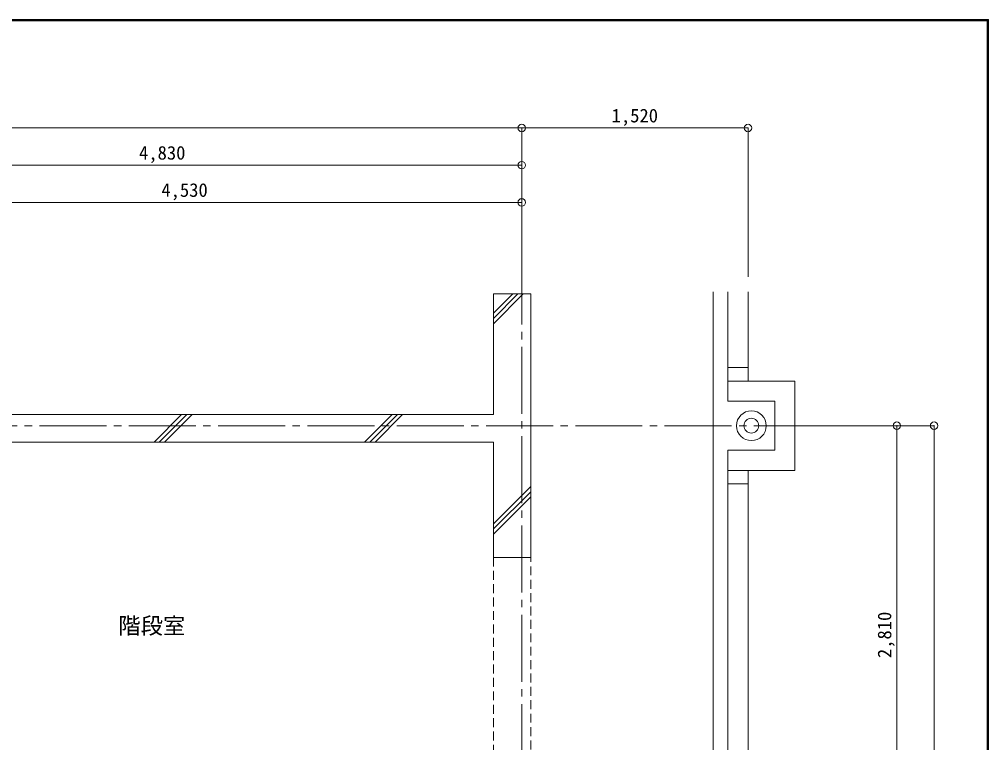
# Model space of a CAD drawing. Units: millimetres at full size, sheet at 1:50; details may follow other scales. Extents: x -9674 to 9699, y -6794 to 6791.
# Drawn here: x 3188 to 9699, y 1933 to 6791 of the extents above; entities that cross this region are included whole.
import ezdxf
from ezdxf.enums import TextEntityAlignment as Align

# ---------------------------------------------------------------- set-up
doc = ezdxf.new("R2010")
doc.units = ezdxf.units.MM
doc.header["$LTSCALE"] = 50
doc.header["$PDMODE"] = 32
doc.header["$PDSIZE"] = 50
doc.linetypes.add('CHAIN2', pattern=[12, 9, -1, 1, -1])
doc.linetypes.add('DASHED1', pattern=[1.8, 1.2, -0.6])
for name, color, linetype, lineweight in [('0-0_図面枠', 7, 'Continuous', 9), ('1-0_芯', 134, 'CHAIN2', 9), ('1-1_躯体', 134, 'Continuous', 9), ('1-6_ﾊﾞﾙｺﾆｰ・階段', 134, 'Continuous', 9), ('1-8_ハッチ', 134, 'Continuous', 9), ('1-B_寸法', 134, 'Continuous', 9), ('1-C_梁', 134, 'DASHED1', 9)]:
    doc.layers.add(name, color=color, linetype=linetype, lineweight=lineweight)
doc.layers.add('1-A_文字', color=134, linetype='Continuous')
doc.styles.add('ＭＳ ゴシック', font='')
doc.styles.get('ＭＳ ゴシック').set_extended_font_data('MS Gothic')

msp = doc.modelspace()

# ---------------------------------------------------------------- linework, layer by layer
at = {"layer": '0-0_図面枠'}
for p, q in [((9697.16, 6789.66), (-9672.16, 6789.66)), ((9695.4, 6787.9), (-9670.4, 6787.9)), ((-9668.64, 6786.14), (9693.64, 6786.14)), ((9691.87, 6784.38), (-9666.87, 6784.38)), ((9690.11, 6782.61), (-9665.11, 6782.61)), ((9688.35, 6780.85), (-9663.35, 6780.85)), ((9688.35, -6783.35), (9688.35, 6780.85)), ((9690.11, -6785.11), (9690.11, 6782.61)), ((9691.87, -6786.88), (9691.87, 6784.38)), ((9693.64, 6786.14), (9693.64, -6788.64)), ((9695.4, -6790.4), (9695.4, 6787.9)), ((9697.16, -6792.16), (9697.16, 6789.66))]:
    msp.add_line(p, q, dxfattribs=at)
msp.add_lwpolyline([(9698.92, -6793.93), (9698.92, 6791.43), (-9673.92, 6791.43)], dxfattribs=at)
at = {"layer": '1-0_芯'}
for p, q in [((6562.52, -3658.14), (6562.52, 5061.86)), ((-8677.48, 4061.86), (8332.52, 4061.86))]:
    msp.add_line(p, q, dxfattribs=at)
at = {"layer": '1-1_躯体'}
for p, q in [((6622.52, 4946.86), (6372.52, 4946.86)), ((6372.52, 4136.86), (6372.52, 4946.86)), ((6622.52, 3176.86), (6622.52, 4946.86)), ((1922.52, 4136.86), (6372.52, 4136.86)), ((6372.52, 3176.86), (6372.52, 3951.86)), ((6372.52, 3176.86), (6622.52, 3176.86))]:
    msp.add_line(p, q, dxfattribs=at)
msp.add_lwpolyline([(2122.52, 1341.86), (2122.52, 3951.86), (6372.52, 3951.86)], dxfattribs=at)
at = {"layer": '1-6_ﾊﾞﾙｺﾆｰ・階段'}
for p, q in [((7847.52, 4961.86), (7847.52, -981.13)), ((8082.52, 4361.86), (8082.52, 4961.86)), ((7947.52, 4451.86), (8082.52, 4451.86)), ((7947.52, 4361.86), (8397.52, 4361.86)), ((8397.52, 3761.86), (8397.52, 4361.86)), ((7947.52, 4226.86), (8262.52, 4226.86)), ((7947.52, 3761.86), (7947.52, 3896.86)), ((7947.52, 3761.86), (8397.52, 3761.86)), ((7947.52, 3761.86), (7947.52, -950.07)), ((8082.52, 3761.86), (8082.52, -908.14)), ((7947.52, 3671.86), (8082.52, 3671.86))]:
    msp.add_line(p, q, dxfattribs=at)
for points in [[(7947.52, 4226.86), (7947.52, 4361.86), (7947.52, 4961.86)], [(7947.52, 3896.86), (8262.52, 3896.86), (8262.52, 4226.86)]]:
    msp.add_lwpolyline(points, dxfattribs=at)
for radius in [100, 50]:
    msp.add_circle((8105.02, 4061.86), radius, dxfattribs=at)
at = {"layer": '1-8_ハッチ'}
for p, q in [((6372.52, 4747.08), (6572.29, 4946.86)), ((6372.52, 4782.44), (6536.94, 4946.86)), ((6372.52, 4817.79), (6501.58, 4946.86)), ((4092.37, 3951.86), (4277.37, 4136.86)), ((4127.72, 3951.86), (4312.72, 4136.86)), ((4163.08, 3951.86), (4348.08, 4136.86)), ((5506.58, 3951.86), (5691.58, 4136.86)), ((5541.94, 3951.86), (5726.94, 4136.86)), ((5577.29, 3951.86), (5762.29, 4136.86)), ((6372.52, 3403.58), (6622.52, 3653.58)), ((6372.52, 3368.23), (6622.52, 3618.23)), ((6372.52, 3332.87), (6622.52, 3582.87))]:
    msp.add_line(p, q, dxfattribs=at)
at = {"layer": '1-B_寸法'}
for p, q in [((-6937.48, 6061.86), (6562.52, 6061.86)), ((6562.52, 6061.86), (6562.52, 5061.86)), ((6562.52, 6061.86), (8082.52, 6061.86)), ((8082.52, 6061.86), (8082.52, 5061.86)), ((1732.52, 5811.86), (6562.52, 5811.86)), ((2032.52, 5561.86), (6562.52, 5561.86)), ((8332.52, 4061.86), (9332.52, 4061.86)), ((9082.52, 4061.86), (9082.52, 1251.86)), ((9332.52, -2908.14), (9332.52, 4061.86))]:
    msp.add_line(p, q, dxfattribs=at)
for p in [(6562.52, 6061.86), (8082.52, 6061.86), (6562.52, 5811.86), (6562.52, 5561.86), (9082.52, 4061.86), (9332.52, 4061.86)]:
    msp.add_point(p, dxfattribs=at)
at = {"layer": '1-C_梁'}
for p, q in [((6372.52, 3176.86), (6372.52, 1697.09)), ((6622.52, 1796.86), (6622.52, 3176.86))]:
    msp.add_line(p, q, dxfattribs=at)

# ---------------------------------------------------------------- texts
at = {"layer": '1-A_文字', "style": 'ＭＳ ゴシック'}
msp.add_text('階段室', height=110, dxfattribs=at).set_placement((3852.17, 2629.85), align=Align.BOTTOM_LEFT)
at = {"layer": '1-B_寸法', "style": 'ＭＳ ゴシック'}
for s, p in [('1,520', (7166.27, 6071.86)), ('4,830', (3991.27, 5821.86)), ('4,530', (4141.27, 5571.86))]:
    msp.add_text(s, height=91.64, dxfattribs=at).set_placement(p, align=Align.BOTTOM_LEFT)
msp.add_text('2,810', height=91.64, rotation=90, dxfattribs=at).set_placement((9072.52, 2500.61), align=Align.BOTTOM_LEFT)

doc.saveas('drawing.dxf')
